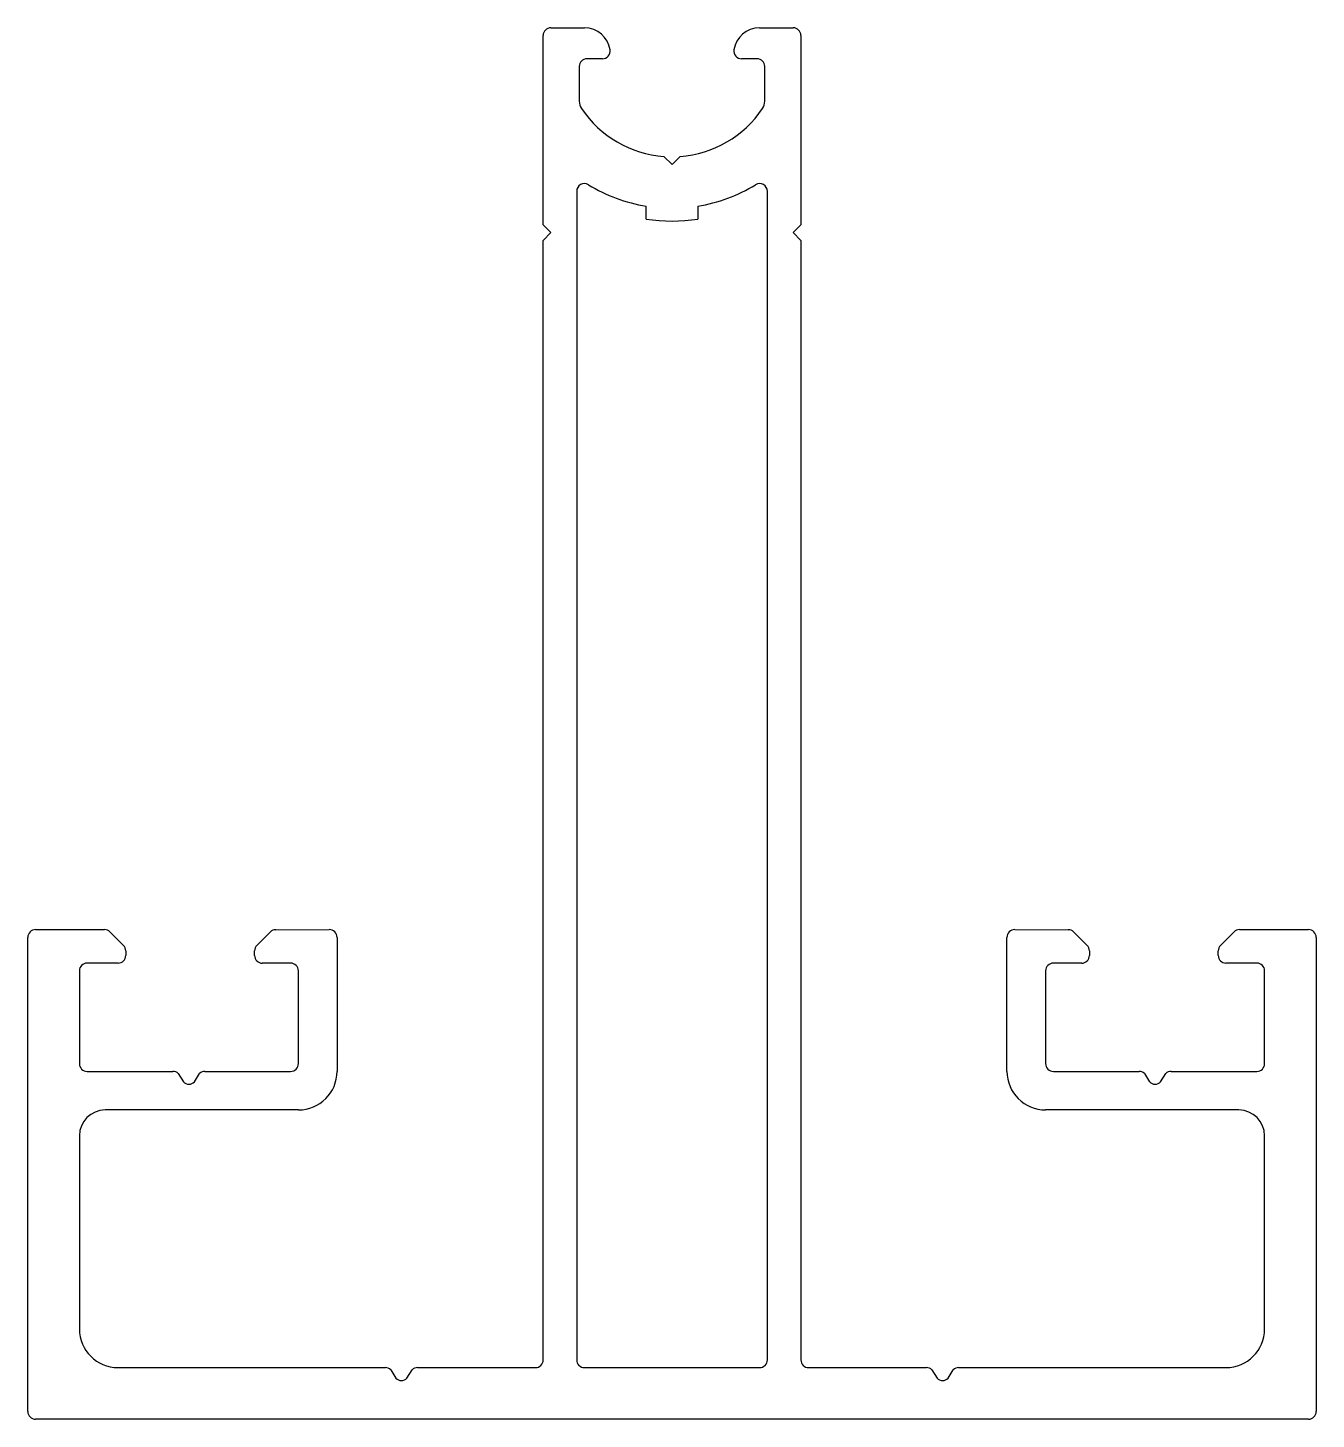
# Model space of a CAD drawing. Extents: x 535.3 to 585.3, y 448.6 to 502.6.
import ezdxf

# ---------------------------------------------------------------- set-up
doc = ezdxf.new("R2010")
doc.units = 0
doc.layers.get('0').update_dxf_attribs({"linetype": 'CONTINUOUS'})
doc.layers.add('290304SEND', color=182, linetype='CONTINUOUS')

msp = doc.modelspace()

# ---------------------------------------------------------------- linework, layer by layer
at = {"color": 0}
for p, q in [((555.291, 494.978), (555.291, 502.328)), ((555.591, 502.628), (556.898, 502.628)), ((563.683, 502.628), (564.991, 502.628)), ((565.291, 502.328), (565.291, 494.978)), ((556.691, 501.128), (556.691, 499.776)), ((557.591, 501.428), (556.991, 501.428)), ((563.591, 501.428), (562.991, 501.428)), ((563.891, 499.776), (563.891, 501.128)), ((559.979, 497.639), (560.291, 497.328)), ((560.291, 497.328), (560.602, 497.639)), ((555.591, 494.678), (555.291, 494.978)), ((555.291, 494.378), (555.591, 494.678)), ((565.291, 494.978), (564.991, 494.678)), ((564.991, 494.678), (565.291, 494.378)), ((555.291, 450.929), (555.291, 494.378)), ((565.291, 494.378), (565.291, 450.929)), ((535.591, 467.629), (538.266, 467.629)), ((544.915, 467.627), (546.99, 467.629)), ((573.591, 467.629), (575.667, 467.627)), ((582.315, 467.629), (584.991, 467.629)), ((535.291, 448.929), (535.291, 467.329)), ((538.478, 467.541), (539.003, 467.017)), ((544.179, 467.015), (544.703, 467.539)), ((547.291, 467.329), (547.291, 462.129)), ((573.291, 462.129), (573.291, 467.329)), ((575.878, 467.539), (576.403, 467.015)), ((581.579, 467.017), (582.103, 467.541)), ((585.291, 467.329), (585.291, 448.929)), ((539.091, 466.805), (539.091, 466.629)), ((544.091, 466.627), (544.091, 466.803)), ((576.491, 466.803), (576.491, 466.627)), ((581.491, 466.629), (581.491, 466.805)), ((537.291, 466.029), (537.291, 462.429)), ((538.791, 466.329), (537.591, 466.329)), ((545.49, 466.329), (544.391, 466.327)), ((545.791, 462.429), (545.791, 466.029)), ((574.791, 466.029), (574.791, 462.429)), ((576.19, 466.327), (575.091, 466.329)), ((582.991, 466.329), (581.791, 466.329)), ((583.291, 462.429), (583.291, 466.029)), ((537.591, 462.129), (540.916, 462.129)), ((541.129, 462.041), (541.329, 461.717)), ((541.753, 461.717), (541.953, 462.041)), ((542.165, 462.129), (545.491, 462.129)), ((575.091, 462.129), (578.416, 462.129)), ((578.628, 462.041), (578.828, 461.717)), ((579.253, 461.717), (579.453, 462.041)), ((579.665, 462.129), (582.991, 462.129)), ((545.791, 460.629), (538.291, 460.629)), ((582.291, 460.629), (574.791, 460.629)), ((537.291, 459.629), (537.291, 452.129)), ((583.291, 452.129), (583.291, 459.629)), ((538.791, 450.629), (549.166, 450.629)), ((549.379, 450.541), (549.579, 450.217)), ((550.003, 450.217), (550.203, 450.541)), ((550.415, 450.629), (554.991, 450.629)), ((565.591, 450.629), (570.166, 450.629)), ((570.379, 450.541), (570.579, 450.217)), ((571.003, 450.217), (571.203, 450.541)), ((571.415, 450.629), (581.791, 450.629)), ((584.991, 448.629), (535.591, 448.629))]:
    msp.add_line(p, q, dxfattribs=at)
for centre, radius, start, end in [((555.591, 502.328), 0.3, 90, 180), ((556.898, 501.628), 1, 8.2132, 90), ((563.683, 501.628), 1, 90, 171.7868), ((564.991, 502.328), 0.3, 360, 90), ((557.589, 501.729), 0.301, 270.2729, 7.9403), ((562.988, 501.726), 0.298, 171.3723, 270.4145), ((556.991, 501.128), 0.3, 90, 180), ((563.591, 501.128), 0.3, 0, 90), ((557.191, 499.776), 0.5, 180, 214.0164), ((560.291, 501.868), 4.24, 214.0164, 265.7875), ((560.291, 501.868), 4.24, 274.2125, 325.9836), ((563.391, 499.776), 0.5, 325.9836, 360), ((535.591, 467.329), 0.3, 90, 180), ((538.266, 467.329), 0.3, 45, 90), ((546.991, 467.329), 0.3, 360, 90.0596), ((573.591, 467.329), 0.3, 89.9404, 180), ((582.315, 467.329), 0.3, 90, 135), ((584.991, 467.329), 0.3, 360, 90), ((544.915, 467.327), 0.3, 90.0596, 135), ((575.666, 467.327), 0.3, 45, 89.9404), ((538.791, 466.629), 0.3, 270, 0), ((538.791, 466.805), 0.3, 360, 45), ((544.391, 466.803), 0.3, 135, 180), ((544.391, 466.627), 0.3, 180, 270.0983), ((576.191, 466.627), 0.3, 269.9017, 360), ((576.191, 466.803), 0.3, 360, 45), ((581.791, 466.805), 0.3, 135, 180), ((581.791, 466.629), 0.3, 180, 270), ((537.591, 466.029), 0.3, 90, 180), ((545.491, 466.029), 0.3, 0, 90.0983), ((575.091, 466.029), 0.3, 89.9017, 180), ((582.991, 466.029), 0.3, 360, 90), ((537.591, 462.429), 0.3, 180, 270), ((545.491, 462.429), 0.3, 270, 0), ((575.091, 462.429), 0.3, 180, 270), ((582.991, 462.429), 0.3, 270, 0), ((540.916, 461.829), 0.3, 45, 90), ((541.541, 461.929), 0.3, 225, 315), ((542.165, 461.829), 0.3, 90, 135), ((545.791, 462.129), 1.5, 270, 0), ((574.791, 462.129), 1.5, 180, 270), ((578.416, 461.829), 0.3, 45, 90), ((579.041, 461.929), 0.3, 225, 315), ((579.665, 461.829), 0.3, 90, 135), ((538.291, 459.629), 1, 90, 180), ((582.291, 459.629), 1, 0, 90), ((538.791, 452.129), 1.5, 180, 270), ((581.791, 452.129), 1.5, 270, 0), ((554.991, 450.929), 0.3, 270, 0), ((565.591, 450.929), 0.3, 180, 270), ((549.166, 450.329), 0.3, 45, 90), ((550.415, 450.329), 0.3, 90, 135), ((570.166, 450.329), 0.3, 45, 90), ((571.415, 450.329), 0.3, 90, 135), ((549.791, 450.429), 0.3, 225, 315), ((570.791, 450.429), 0.3, 225, 315), ((535.591, 448.929), 0.3, 180, 270), ((584.991, 448.929), 0.3, 270, 0)]:
    msp.add_arc(centre, radius, start, end, dxfattribs=at)
at = {"layer": '290304SEND', "color": 0}
for p, q in [((556.591, 496.281), (556.591, 450.929)), ((563.991, 450.929), (563.991, 496.281)), ((559.291, 495.202), (559.291, 495.708)), ((561.291, 495.708), (561.291, 495.202)), ((556.891, 450.629), (563.691, 450.629))]:
    msp.add_line(p, q, dxfattribs=at)
for centre, radius, start, end in [((556.891, 496.281), 0.3, 58.676, 180), ((560.291, 501.868), 6.24, 238.676, 260.7782), ((560.291, 501.868), 6.24, 279.2218, 301.324), ((563.691, 496.281), 0.3, 0, 121.324), ((560.291, 501.868), 6.74, 261.4676, 278.5324), ((556.891, 450.929), 0.3, 180, 270), ((563.691, 450.929), 0.3, 270, 0)]:
    msp.add_arc(centre, radius, start, end, dxfattribs=at)

doc.saveas('drawing.dxf')
